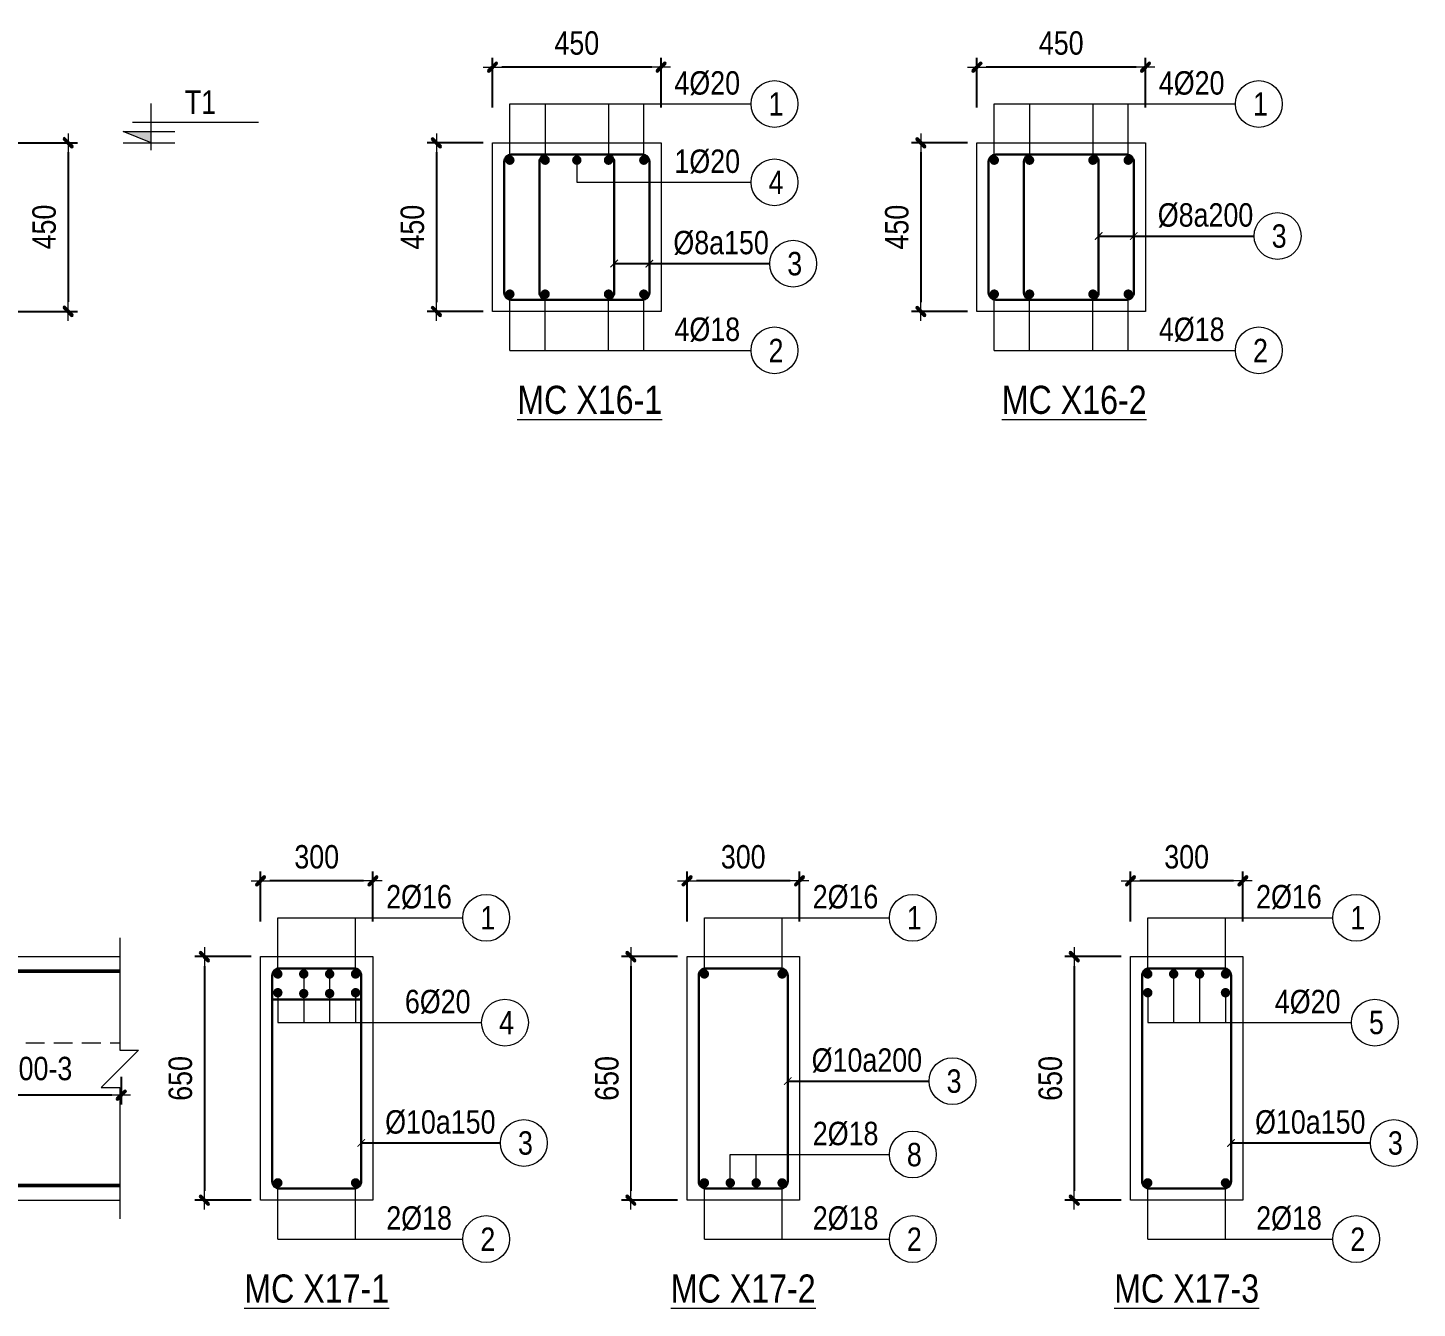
# Model space of a CAD drawing. Header units: millimetres. Extents: x 397144 to 8960116, y 345581 to 674207.
# Drawn here: x 4945950 to 4949658, y 652058 to 655475 of the extents above; entities that cross this region are included whole.
import ezdxf
from ezdxf.enums import TextEntityAlignment as Align

# ---------------------------------------------------------------- set-up
doc = ezdxf.new("R2010")
doc.units = ezdxf.units.MM
doc.header["$PDSIZE"] = -10
doc.linetypes.add('HIDDEN', pattern=[0.375, 0.25, -0.125])
doc.layers.get('0').update_dxf_attribs({"linetype": 'CONTINUOUS'})
doc.layers.get('Defpoints').update_dxf_attribs({"color": 12, "linetype": 'CONTINUOUS'})
for name, color, linetype, lineweight in [('CDAI', 8, 'CONTINUOUS', 30), ('CTHEP', 2, 'CONTINUOUS', 50), ('DBAO', 3, 'CONTINUOUS', 20), ('DGIONG', 4, 'CONTINUOUS', 13), ('KTH', 150, 'CONTINUOUS', 5), ('Net khuat', 8, 'HIDDEN', 13), ('STICK', 1, 'CONTINUOUS', 9), ('TEXT', 7, 'CONTINUOUS', 15)]:
    doc.layers.add(name, color=color, linetype=linetype, lineweight=lineweight)
doc.layers.add('HATCH', color=7, linetype='CONTINUOUS', lineweight=5, true_color=0x2491ff)
doc.styles.add('Star-HelCon', font='VHELVCN_0.TTF')
doc.styles.add('TTP-HelCon', font='VHELVCN_0.TTF')
doc.styles.add('VNI-HELVE-CONDENSE', font='VHELVCN_0.TTF')
doc.dimstyles.new('kc-25', dxfattribs={"dimtxt": 62.5, "dimasz": 20, "dimexe": 20, "dimexo": 50, "dimgap": 25, "dimtad": 3, "dimdec": 0, "dimzin": 0, "dimdsep": 46, "dimtxsty": 'VNI-HELVE-CONDENSE', "dimblk": 'DIM', "dimcen": 2.5, "dimclrd": 256, "dimclre": 154, "dimclrt": 7, "dimaunit": 1, "dimadec": 0, "dimazin": 0, "dimtfac": 1, "dimtdec": 0, "dimtix": 1, "dimtmove": 0, "dimatfit": 3, "dimldrblk": 'DOT', "dimfxl": 1, "dimtolj": 1, "dimtzin": 0, "dimarcsym": 0})
doc.dimstyles.new('TTP-25', dxfattribs={"dimscale": 25, "dimtxt": 2.5, "dimasz": 1, "dimexe": 1, "dimexo": 1, "dimgap": 0.09, "dimtad": 0, "dimdec": 4, "dimrnd": 5, "dimzin": 9, "dimdsep": 46, "dimtxsty": 'TTP-HelCon', "dimblk": 'Stick1', "dimcen": 0.09, "dimdle": 1.5, "dimclrd": 256, "dimclre": 256, "dimclrt": 7, "dimadec": 0, "dimazin": 0, "dimtfac": 1, "dimtdec": 4, "dimtmove": 0, "dimatfit": 3, "dimldrblk": '_ArchTick1', "dimfxl": 1, "dimtvp": 1, "dimtolj": 1, "dimtzin": 0, "dimarcsym": 0})

# ---------------------------------------------------------------- blocks, each defined once
blk = doc.blocks.new('CODE')
at = {"layer": 'DBAO'}
for p, q in [((-62.5, -20), (-62.5, 105)), ((-112.5, 55), (223.6, 55)), ((-62.5, 0), (-137.5, 30)), ((-137.5, 30), (0, 30)), ((-137.5, 0), (0, 0))]:
    blk.add_line(p, q, dxfattribs=at)
at = {"layer": 'HATCH', "color": 1}
blk.add_solid([(-62.5, 0), (-137.5, 30), (-62.5, 30)], dxfattribs=at)
blk = doc.blocks.new('Stick1')
at = {"layer": 'STICK'}
h = blk.add_hatch(color=256, dxfattribs=at)
edge = h.paths.add_edge_path()
edge.add_line((0.3, 0.5), (-0.5, -0.3))
edge.add_arc((-0.4, -0.4), 0.141, 135, 315)
edge.add_line((-0.3, -0.5), (0.5, 0.3))
edge.add_arc((0.4, 0.4), 0.141, 315, 495)
blk.add_line((1, 0), (-1, 0), dxfattribs=at)
blk.add_lwpolyline([(0.3, 0.5), (-0.5, -0.3, 1), (-0.3, -0.5), (0.5, 0.3, 1), (0.3, 0.5, 1)], format="xyb", dxfattribs=at)
blk = doc.blocks.new('*D87')
at = {"layer": 'Defpoints', "color": 0, "transparency": 16777216}
for p in [(4945619.4, 652700.6), (4946199.4, 652700.6), (4945619.4, 652626.6)]:
    blk.add_point(p, dxfattribs=at)
at = {"layer": 'KTH', "lineweight": -2, "transparency": 16777216}
for p, q in [((4945619.4, 652675.6), (4945619.4, 652601.6)), ((4946199.4, 652675.6), (4946199.4, 652601.6)), ((4946174.4, 652626.6), (4945644.4, 652626.6))]:
    blk.add_line(p, q, dxfattribs=at)
at = {"layer": 'KTH', "lineweight": -2, "transparency": 16777216, "xscale": 25, "yscale": 25, "zscale": 25, "rotation": 180}
blk.add_blockref('Stick1', (4945619.4, 652626.6), dxfattribs=at)
at = {"layer": 'KTH', "lineweight": -2, "transparency": 16777216, "xscale": 25, "yscale": 25, "zscale": 25}
blk.add_blockref('Stick1', (4946199.4, 652626.6), dxfattribs=at)
at = {"layer": 'KTH', "color": 7, "transparency": 16777216, "insert": (4945909.4, 652696.5), "char_height": 62.5, "attachment_point": 5, "style": 'TTP-HelCon'}
blk.add_mtext('\\A1;Þ8a200-3', dxfattribs=at)
blk = doc.blocks.new('_ArchTick1')
at = {"color": 0, "const_width": 3.81}
blk.add_lwpolyline([(-12.7, -12.7), (12.7, 12.7)], dxfattribs=at)
blk = doc.blocks.new('*D88')
at = {"layer": 'Defpoints', "color": 0, "ltscale": 500, "transparency": 16777216}
for p in [(4946571, 653198.5), (4946571, 653065.2), (4946871, 653065.2)]:
    blk.add_point(p, dxfattribs=at)
at = {"layer": 'KTH', "lineweight": -2, "ltscale": 500, "transparency": 16777216}
for p, q in [((4946571, 653090.2), (4946571, 653223.5)), ((4946871, 653090.2), (4946871, 653223.5)), ((4946846, 653198.5), (4946596, 653198.5))]:
    blk.add_line(p, q, dxfattribs=at)
at = {"layer": 'KTH', "lineweight": -2, "ltscale": 500, "transparency": 16777216, "xscale": 25, "yscale": 25, "zscale": 25, "rotation": 180}
blk.add_blockref('Stick1', (4946571, 653198.5), dxfattribs=at)
at = {"layer": 'KTH', "lineweight": -2, "ltscale": 500, "transparency": 16777216, "xscale": 25, "yscale": 25, "zscale": 25}
blk.add_blockref('Stick1', (4946871, 653198.5), dxfattribs=at)
at = {"layer": 'KTH', "color": 7, "ltscale": 500, "transparency": 16777216, "insert": (4946721, 653262.3), "char_height": 62.5, "attachment_point": 5, "style": 'TTP-HelCon'}
blk.add_mtext('\\A1;300', dxfattribs=at)
blk = doc.blocks.new('*D89')
at = {"layer": 'Defpoints', "color": 0, "ltscale": 500, "transparency": 16777216}
for p in [(4946571, 652996.2), (4946421.1, 652346.2), (4946571, 652346.2)]:
    blk.add_point(p, dxfattribs=at)
at = {"layer": 'KTH', "lineweight": -2, "ltscale": 500, "transparency": 16777216}
for p, q in [((4946546, 652996.2), (4946396.1, 652996.2)), ((4946421.1, 652971.2), (4946421.1, 652371.2)), ((4946546, 652346.2), (4946396.1, 652346.2))]:
    blk.add_line(p, q, dxfattribs=at)
at = {"layer": 'KTH', "lineweight": -2, "ltscale": 500, "transparency": 16777216, "xscale": 25, "yscale": 25, "zscale": 25}
for p, rotation in [((4946421.1, 652996.2), 90), ((4946421.1, 652346.2), 270)]:
    blk.add_blockref('Stick1', p, dxfattribs=dict(at, rotation=rotation))
at = {"layer": 'KTH', "color": 7, "ltscale": 500, "transparency": 16777216, "insert": (4946357.3, 652671.2), "char_height": 62.5, "attachment_point": 5, "rotation": 90, "style": 'TTP-HelCon'}
blk.add_mtext('\\A1;650', dxfattribs=at)
blk = doc.blocks.new('DIM')
h = blk.add_hatch(color=1)
h.paths.add_polyline_path([(0.49, 0.29, 1), (0.29, 0.49), (-0.19, 0), (0.19, 0)])
h.paths.add_polyline_path([(0.19, 0), (-0.19, 0), (-0.49, -0.29, 1), (-0.29, -0.49)])
at = {"color": 9}
for p, q in [((-0.19, 0), (-1.5, 0)), ((0.19, 0), (1.5, 0))]:
    blk.add_line(p, q, dxfattribs=at)
at = {"color": 1}
for p, q in [((-0.49, -0.29), (0.29, 0.49)), ((-0.29, -0.49), (0.49, 0.29)), ((-0.19, 0), (0.19, 0))]:
    blk.add_line(p, q, dxfattribs=at)
blk.add_arc((-0.39, -0.39), 0.138, 135, 315, dxfattribs=at)
blk = doc.blocks.new('*D92')
at = {"layer": 'Defpoints', "color": 0, "ltscale": 500, "transparency": 16777216}
for p in [(4947190.3, 655370.4), (4947190.3, 655237.2), (4947640.3, 655237.2)]:
    blk.add_point(p, dxfattribs=at)
at = {"layer": 'KTH', "lineweight": -2, "ltscale": 500, "transparency": 16777216}
for p, q in [((4947190.3, 655262.2), (4947190.3, 655395.4)), ((4947615.3, 655370.4), (4947215.3, 655370.4)), ((4947640.3, 655262.2), (4947640.3, 655395.4))]:
    blk.add_line(p, q, dxfattribs=at)
at = {"layer": 'KTH', "lineweight": -2, "ltscale": 500, "transparency": 16777216, "xscale": 25, "yscale": 25, "zscale": 25, "rotation": 180}
blk.add_blockref('Stick1', (4947190.3, 655370.4), dxfattribs=at)
at = {"layer": 'KTH', "lineweight": -2, "ltscale": 500, "transparency": 16777216, "xscale": 25, "yscale": 25, "zscale": 25}
blk.add_blockref('Stick1', (4947640.3, 655370.4), dxfattribs=at)
at = {"layer": 'KTH', "color": 7, "ltscale": 500, "transparency": 16777216, "insert": (4947415.3, 655434.3), "char_height": 62.5, "attachment_point": 5, "style": 'TTP-HelCon'}
blk.add_mtext('\\A1;450', dxfattribs=at)
blk = doc.blocks.new('*D93')
at = {"layer": 'Defpoints', "color": 0, "ltscale": 500, "transparency": 16777216}
for p in [(4947190.3, 655168.2), (4947040.4, 654718.2), (4947190.3, 654718.2)]:
    blk.add_point(p, dxfattribs=at)
at = {"layer": 'KTH', "lineweight": -2, "ltscale": 500, "transparency": 16777216}
for p, q in [((4947165.3, 655168.2), (4947015.4, 655168.2)), ((4947040.4, 655143.2), (4947040.4, 654743.2)), ((4947165.3, 654718.2), (4947015.4, 654718.2))]:
    blk.add_line(p, q, dxfattribs=at)
at = {"layer": 'KTH', "lineweight": -2, "ltscale": 500, "transparency": 16777216, "xscale": 25, "yscale": 25, "zscale": 25}
for p, rotation in [((4947040.4, 655168.2), 90), ((4947040.4, 654718.2), 270)]:
    blk.add_blockref('Stick1', p, dxfattribs=dict(at, rotation=rotation))
at = {"layer": 'KTH', "color": 7, "ltscale": 500, "transparency": 16777216, "insert": (4946976.6, 654943.2), "char_height": 62.5, "attachment_point": 5, "rotation": 90, "style": 'TTP-HelCon'}
blk.add_mtext('\\A1;450', dxfattribs=at)
blk = doc.blocks.new('*D739')
at = {"layer": 'Defpoints', "color": 0, "ltscale": 500, "transparency": 16777216}
for p in [(4947709.4, 653198.5), (4947709.4, 653065.2), (4948009.4, 653065.2)]:
    blk.add_point(p, dxfattribs=at)
at = {"layer": 'KTH', "lineweight": -2, "ltscale": 500, "transparency": 16777216}
for p, q in [((4947709.4, 653090.2), (4947709.4, 653223.5)), ((4948009.4, 653090.2), (4948009.4, 653223.5)), ((4947984.4, 653198.5), (4947734.4, 653198.5))]:
    blk.add_line(p, q, dxfattribs=at)
at = {"layer": 'KTH', "lineweight": -2, "ltscale": 500, "transparency": 16777216, "xscale": 25, "yscale": 25, "zscale": 25, "rotation": 180}
blk.add_blockref('Stick1', (4947709.4, 653198.5), dxfattribs=at)
at = {"layer": 'KTH', "lineweight": -2, "ltscale": 500, "transparency": 16777216, "xscale": 25, "yscale": 25, "zscale": 25}
blk.add_blockref('Stick1', (4948009.4, 653198.5), dxfattribs=at)
at = {"layer": 'KTH', "color": 7, "ltscale": 500, "transparency": 16777216, "insert": (4947859.4, 653262.3), "char_height": 62.5, "attachment_point": 5, "style": 'TTP-HelCon'}
blk.add_mtext('\\A1;300', dxfattribs=at)
blk = doc.blocks.new('*D740')
at = {"layer": 'Defpoints', "color": 0, "ltscale": 500, "transparency": 16777216}
for p in [(4947709.4, 652996.2), (4947559.6, 652346.2), (4947709.4, 652346.2)]:
    blk.add_point(p, dxfattribs=at)
at = {"layer": 'KTH', "lineweight": -2, "ltscale": 500, "transparency": 16777216}
for p, q in [((4947684.4, 652996.2), (4947534.6, 652996.2)), ((4947559.6, 652971.2), (4947559.6, 652371.2)), ((4947684.4, 652346.2), (4947534.6, 652346.2))]:
    blk.add_line(p, q, dxfattribs=at)
at = {"layer": 'KTH', "lineweight": -2, "ltscale": 500, "transparency": 16777216, "xscale": 25, "yscale": 25, "zscale": 25}
for p, rotation in [((4947559.6, 652996.2), 90), ((4947559.6, 652346.2), 270)]:
    blk.add_blockref('Stick1', p, dxfattribs=dict(at, rotation=rotation))
at = {"layer": 'KTH', "color": 7, "ltscale": 500, "transparency": 16777216, "insert": (4947495.8, 652671.2), "char_height": 62.5, "attachment_point": 5, "rotation": 90, "style": 'TTP-HelCon'}
blk.add_mtext('\\A1;650', dxfattribs=at)
blk = doc.blocks.new('*D741')
at = {"layer": 'Defpoints', "color": 0, "ltscale": 500, "transparency": 16777216}
for p in [(4948892.9, 653198.5), (4948892.9, 653065.2), (4949192.9, 653065.2)]:
    blk.add_point(p, dxfattribs=at)
at = {"layer": 'KTH', "lineweight": -2, "ltscale": 500, "transparency": 16777216}
for p, q in [((4948892.9, 653090.2), (4948892.9, 653223.5)), ((4949192.9, 653090.2), (4949192.9, 653223.5)), ((4949167.9, 653198.5), (4948917.9, 653198.5))]:
    blk.add_line(p, q, dxfattribs=at)
at = {"layer": 'KTH', "lineweight": -2, "ltscale": 500, "transparency": 16777216, "xscale": 25, "yscale": 25, "zscale": 25, "rotation": 180}
blk.add_blockref('Stick1', (4948892.9, 653198.5), dxfattribs=at)
at = {"layer": 'KTH', "lineweight": -2, "ltscale": 500, "transparency": 16777216, "xscale": 25, "yscale": 25, "zscale": 25}
blk.add_blockref('Stick1', (4949192.9, 653198.5), dxfattribs=at)
at = {"layer": 'KTH', "color": 7, "ltscale": 500, "transparency": 16777216, "insert": (4949042.9, 653262.3), "char_height": 62.5, "attachment_point": 5, "style": 'TTP-HelCon'}
blk.add_mtext('\\A1;300', dxfattribs=at)
blk = doc.blocks.new('*D742')
at = {"layer": 'Defpoints', "color": 0, "ltscale": 500, "transparency": 16777216}
for p in [(4948892.9, 652996.2), (4948743, 652346.2), (4948892.9, 652346.2)]:
    blk.add_point(p, dxfattribs=at)
at = {"layer": 'KTH', "lineweight": -2, "ltscale": 500, "transparency": 16777216}
for p, q in [((4948867.9, 652996.2), (4948718, 652996.2)), ((4948743, 652971.2), (4948743, 652371.2)), ((4948867.9, 652346.2), (4948718, 652346.2))]:
    blk.add_line(p, q, dxfattribs=at)
at = {"layer": 'KTH', "lineweight": -2, "ltscale": 500, "transparency": 16777216, "xscale": 25, "yscale": 25, "zscale": 25}
for p, rotation in [((4948743, 652996.2), 90), ((4948743, 652346.2), 270)]:
    blk.add_blockref('Stick1', p, dxfattribs=dict(at, rotation=rotation))
at = {"layer": 'KTH', "color": 7, "ltscale": 500, "transparency": 16777216, "insert": (4948679.2, 652671.2), "char_height": 62.5, "attachment_point": 5, "rotation": 90, "style": 'TTP-HelCon'}
blk.add_mtext('\\A1;650', dxfattribs=at)
blk = doc.blocks.new('*D743')
at = {"layer": 'Defpoints', "color": 0, "ltscale": 500, "transparency": 16777216}
for p in [(4948483.2, 655370.4), (4948483.2, 655237.2), (4948933.2, 655237.2)]:
    blk.add_point(p, dxfattribs=at)
at = {"layer": 'KTH', "lineweight": -2, "ltscale": 500, "transparency": 16777216}
for p, q in [((4948483.2, 655262.2), (4948483.2, 655395.4)), ((4948908.2, 655370.4), (4948508.2, 655370.4)), ((4948933.2, 655262.2), (4948933.2, 655395.4))]:
    blk.add_line(p, q, dxfattribs=at)
at = {"layer": 'KTH', "lineweight": -2, "ltscale": 500, "transparency": 16777216, "xscale": 25, "yscale": 25, "zscale": 25, "rotation": 180}
blk.add_blockref('Stick1', (4948483.2, 655370.4), dxfattribs=at)
at = {"layer": 'KTH', "lineweight": -2, "ltscale": 500, "transparency": 16777216, "xscale": 25, "yscale": 25, "zscale": 25}
blk.add_blockref('Stick1', (4948933.2, 655370.4), dxfattribs=at)
at = {"layer": 'KTH', "color": 7, "ltscale": 500, "transparency": 16777216, "insert": (4948708.2, 655434.3), "char_height": 62.5, "attachment_point": 5, "style": 'TTP-HelCon'}
blk.add_mtext('\\A1;450', dxfattribs=at)
blk = doc.blocks.new('*D744')
at = {"layer": 'Defpoints', "color": 0, "ltscale": 500, "transparency": 16777216}
for p in [(4948483.2, 655168.2), (4948333.4, 654718.2), (4948483.2, 654718.2)]:
    blk.add_point(p, dxfattribs=at)
at = {"layer": 'KTH', "lineweight": -2, "ltscale": 500, "transparency": 16777216}
for p, q in [((4948458.2, 655168.2), (4948308.4, 655168.2)), ((4948333.4, 655143.2), (4948333.4, 654743.2)), ((4948458.2, 654718.2), (4948308.4, 654718.2))]:
    blk.add_line(p, q, dxfattribs=at)
at = {"layer": 'KTH', "lineweight": -2, "ltscale": 500, "transparency": 16777216, "xscale": 25, "yscale": 25, "zscale": 25}
for p, rotation in [((4948333.4, 655168.2), 90), ((4948333.4, 654718.2), 270)]:
    blk.add_blockref('Stick1', p, dxfattribs=dict(at, rotation=rotation))
at = {"layer": 'KTH', "color": 7, "ltscale": 500, "transparency": 16777216, "insert": (4948269.6, 654943.2), "char_height": 62.5, "attachment_point": 5, "rotation": 90, "style": 'TTP-HelCon'}
blk.add_mtext('\\A1;450', dxfattribs=at)
blk = doc.blocks.new('*D1905')
at = {"layer": 'Defpoints', "color": 0, "transparency": 16777216}
for p in [(4945807.5, 655168.5), (4945807.5, 654718.5), (4946057.5, 654718.5)]:
    blk.add_point(p, dxfattribs=at)
at = {"layer": 'KTH', "lineweight": -2, "transparency": 16777216}
for p, q in [((4945832.5, 655168.5), (4946082.5, 655168.5)), ((4946057.5, 655143.5), (4946057.5, 654743.5)), ((4945832.5, 654718.5), (4946082.5, 654718.5))]:
    blk.add_line(p, q, dxfattribs=at)
at = {"layer": 'KTH', "lineweight": -2, "transparency": 16777216, "xscale": 25, "yscale": 25, "zscale": 25}
for p, rotation in [((4946057.5, 655168.5), 90), ((4946057.5, 654718.5), 270)]:
    blk.add_blockref('Stick1', p, dxfattribs=dict(at, rotation=rotation))
at = {"layer": 'KTH', "color": 7, "transparency": 16777216, "insert": (4945993.7, 654943.5), "char_height": 62.5, "attachment_point": 5, "rotation": 90, "style": 'TTP-HelCon'}
blk.add_mtext('\\A1;450', dxfattribs=at)

msp = doc.modelspace()

# ---------------------------------------------------------------- linework, layer by layer
at = {"layer": 'CDAI'}
msp.add_line((4946602.22779, 652881.79621), (4946839.72779, 652881.79621), dxfattribs=at)
for points in [[(4947240.27497, 655136.92209), (4947590.27497, 655136.92209, -0.4142135624), (4947609.02497, 655118.17209), (4947609.02497, 654768.17209, -0.4142135624), (4947590.27497, 654749.42209), (4947240.27497, 654749.42209, -0.4142135624), (4947221.52497, 654768.17209), (4947221.52497, 655118.17209, -0.4142135624)], [(4947334.44164, 655136.92209), (4947496.1083, 655136.92209, -0.4142135624), (4947514.8583, 655118.17209), (4947514.8583, 654768.17209, -0.4142135624), (4947496.1083, 654749.42209), (4947334.44164, 654749.42209, -0.4142135624), (4947315.69164, 654768.17209), (4947315.69164, 655118.17209, -0.4142135624)], [(4948533.22996, 655136.92209), (4948883.22996, 655136.92209, -0.4142135624), (4948901.97996, 655118.17209), (4948901.97996, 654768.17209, -0.4142135624), (4948883.22996, 654749.42209), (4948533.22996, 654749.42209, -0.4142135624), (4948514.47996, 654768.17209), (4948514.47996, 655118.17209, -0.4142135624)], [(4948627.39663, 655136.92209), (4948789.06329, 655136.92209, -0.4142135624), (4948807.81329, 655118.17209), (4948807.81329, 654768.17209, -0.4142135624), (4948789.06329, 654749.42209), (4948627.39663, 654749.42209, -0.4142135624), (4948608.64663, 654768.17209), (4948608.64663, 655118.17209, -0.4142135624)], [(4946620.97779, 652964.97974), (4946820.97779, 652964.97974, -0.4142135624), (4946839.72779, 652946.22974), (4946839.72779, 652396.22974, -0.4142135624), (4946820.97779, 652377.47974), (4946620.97779, 652377.47974, -0.4142135624), (4946602.22779, 652396.22974), (4946602.22779, 652946.22974, -0.4142135624)], [(4947759.4265, 652964.97974), (4947959.4265, 652964.97974, -0.4142135624), (4947978.1765, 652946.22974), (4947978.1765, 652396.22974, -0.4142135624), (4947959.4265, 652377.47974), (4947759.4265, 652377.47974, -0.4142135624), (4947740.6765, 652396.22974), (4947740.6765, 652946.22974, -0.4142135624)], [(4948942.86071, 652964.97974), (4949142.86071, 652964.97974, -0.4142135624), (4949161.61071, 652946.22974), (4949161.61071, 652396.22974, -0.4142135624), (4949142.86071, 652377.47974), (4948942.86071, 652377.47974, -0.4142135624), (4948924.11071, 652396.22974), (4948924.11071, 652946.22974, -0.4142135624)]]:
    msp.add_lwpolyline(points, format="xyb", close=True, dxfattribs=at)
at = {"layer": 'CTHEP', "const_width": 12.5}
for points in [[(4947230.27497, 655121.92209, 1), (4947242.77497, 655121.92209, 1)], [(4947324.44164, 655121.92209, 1), (4947336.94164, 655121.92209, 1)], [(4947409.02497, 655121.92209, 1), (4947421.52497, 655121.92209, 1)], [(4947493.6083, 655121.92209, 1), (4947506.1083, 655121.92209, 1)], [(4947587.77497, 655121.92209, 1), (4947600.27497, 655121.92209, 1)], [(4948523.22996, 655121.92209, 1), (4948535.72996, 655121.92209, 1)], [(4948617.39663, 655121.92209, 1), (4948629.89663, 655121.92209, 1)], [(4948786.56329, 655121.92209, 1), (4948799.06329, 655121.92209, 1)], [(4948880.72996, 655121.92209, 1), (4948893.22996, 655121.92209, 1)], [(4947230.27497, 654764.42209, 1), (4947242.77497, 654764.42209, 1)], [(4947324.44164, 654764.42209, -1), (4947336.94164, 654764.42209, -1)], [(4947493.6083, 654764.42209, -1), (4947506.1083, 654764.42209, -1)], [(4947587.77497, 654764.42209, 1), (4947600.27497, 654764.42209, 1)], [(4948523.22996, 654764.42209, 1), (4948535.72996, 654764.42209, 1)], [(4948617.39663, 654764.42209, -1), (4948629.89663, 654764.42209, -1)], [(4948786.56329, 654764.42209, -1), (4948799.06329, 654764.42209, -1)], [(4948880.72996, 654764.42209, 1), (4948893.22996, 654764.42209, 1)], [(4946610.97779, 652949.97974, 1), (4946623.47779, 652949.97974, 1)], [(4946680.14445, 652949.97974, 1), (4946692.64445, 652949.97974, 1)], [(4946749.31112, 652949.97974, 1), (4946761.81112, 652949.97974, 1)], [(4946818.47779, 652949.97974, 1), (4946830.97779, 652949.97974, 1)], [(4947749.4265, 652949.97974, 1), (4947761.9265, 652949.97974, 1)], [(4947956.9265, 652949.97974, 1), (4947969.4265, 652949.97974, 1)], [(4948932.86071, 652949.97974, 1), (4948945.36071, 652949.97974, 1)], [(4949002.02737, 652949.97974, 1), (4949014.52737, 652949.97974, 1)], [(4949071.19404, 652949.97974, 1), (4949083.69404, 652949.97974, 1)], [(4949140.36071, 652949.97974, 1), (4949152.86071, 652949.97974, 1)], [(4946610.97779, 652899.97974, 1), (4946623.47779, 652899.97974, 1)], [(4946680.14445, 652897.80125, 1), (4946692.64445, 652897.80125, 1)], [(4946749.31112, 652897.80125, 1), (4946761.81112, 652897.80125, 1)], [(4946818.47779, 652899.97974, 1), (4946830.97779, 652899.97974, 1)], [(4948932.86071, 652899.97974, 1), (4948945.36071, 652899.97974, 1)], [(4949140.36071, 652899.97974, 1), (4949152.86071, 652899.97974, 1)], [(4946610.97779, 652392.47974, 1), (4946623.47779, 652392.47974, 1)], [(4946818.47779, 652392.47974, 1), (4946830.97779, 652392.47974, 1)], [(4947749.4265, 652392.47974, 1), (4947761.9265, 652392.47974, 1)], [(4947818.59317, 652392.47974, 1), (4947831.09317, 652392.47974, 1)], [(4947887.75984, 652392.47974, 1), (4947900.25984, 652392.47974, 1)], [(4947956.9265, 652392.47974, 1), (4947969.4265, 652392.47974, 1)], [(4948932.86071, 652392.47974, 1), (4948945.36071, 652392.47974, 1)], [(4949140.36071, 652392.47974, 1), (4949152.86071, 652392.47974, 1)]]:
    msp.add_lwpolyline(points, format="xyb", close=True, dxfattribs=at)
at = {"layer": 'CTHEP'}
for points in [[(4946195.37674, 652957.56825), (4935769.37674, 652957.56825)], [(4935770.78309, 652385.56825), (4946195.37674, 652385.56825)]]:
    msp.add_lwpolyline(points, dxfattribs=at)
at = {"layer": 'DBAO', "flags": 128}
for points in [[(4947190.27497, 655168.17209), (4947640.27497, 655168.17209)], [(4947640.27497, 655168.17209), (4947640.27497, 654718.17209), (4947190.27497, 654718.17209), (4947190.27497, 655168.17209)], [(4948483.22996, 655168.17209), (4948933.22996, 655168.17209)], [(4948933.22996, 655168.17209), (4948933.22996, 654718.17209), (4948483.22996, 654718.17209), (4948483.22996, 655168.17209)], [(4946570.97779, 652996.22974), (4946870.97779, 652996.22974)], [(4946870.97779, 652996.22974), (4946870.97779, 652346.22974), (4946570.97779, 652346.22974), (4946570.97779, 652996.22974)], [(4947709.4265, 652996.22974), (4948009.4265, 652996.22974)], [(4948009.4265, 652996.22974), (4948009.4265, 652346.22974), (4947709.4265, 652346.22974), (4947709.4265, 652996.22974)], [(4948892.86071, 652996.22974), (4949192.86071, 652996.22974)], [(4949192.86071, 652996.22974), (4949192.86071, 652346.22974), (4948892.86071, 652346.22974), (4948892.86071, 652996.22974)]]:
    msp.add_lwpolyline(points, dxfattribs=at)
at = {"layer": 'DBAO'}
for points in [[(4944469.37674, 652996.56825), (4946195.37674, 652996.56825)], [(4944469.37674, 652346.56825), (4946195.37674, 652346.56825)]]:
    msp.add_lwpolyline(points, dxfattribs=at)
at = {"layer": 'DGIONG'}
for p, q in [((4947236.52497, 655121.92209), (4947236.52497, 655271.92209)), ((4947236.52497, 655271.92209), (4947880.27497, 655271.92209)), ((4947330.69164, 655271.92209), (4947330.69164, 655128.17209)), ((4947499.8583, 655271.92209), (4947499.8583, 655128.17209)), ((4947594.02497, 655121.92209), (4947594.02497, 655271.92209)), ((4948529.47996, 655121.92209), (4948529.47996, 655271.92209)), ((4948529.47996, 655271.92209), (4949173.22996, 655271.92209)), ((4948623.64663, 655271.92209), (4948623.64663, 655128.17209)), ((4948792.81329, 655271.92209), (4948792.81329, 655128.17209)), ((4948886.97996, 655121.92209), (4948886.97996, 655271.92209)), ((4947415.27497, 655121.92209), (4947415.27497, 655062.93934)), ((4947415.27497, 655062.93934), (4947880.27497, 655062.93934)), ((4947236.52497, 654614.42209), (4947236.52497, 654764.42209)), ((4947330.69164, 654614.42209), (4947330.69164, 654758.17209)), ((4947499.8583, 654614.42209), (4947499.8583, 654758.17209)), ((4947594.02497, 654614.42209), (4947594.02497, 654764.42209)), ((4948529.47996, 654614.42209), (4948529.47996, 654764.42209)), ((4948623.64663, 654614.42209), (4948623.64663, 654758.17209)), ((4948792.81329, 654614.42209), (4948792.81329, 654758.17209)), ((4948886.97996, 654614.42209), (4948886.97996, 654764.42209)), ((4947236.52497, 654614.42209), (4947880.27497, 654614.42209)), ((4948529.47996, 654614.42209), (4949173.22996, 654614.42209)), ((4946617.22779, 652949.97974), (4946617.22779, 653099.97974)), ((4946617.22779, 653099.97974), (4947110.97779, 653099.97974)), ((4946824.72779, 652949.97974), (4946824.72779, 653099.97974)), ((4947755.6765, 652949.97974), (4947755.6765, 653099.97974)), ((4947755.6765, 653099.97974), (4948249.4265, 653099.97974)), ((4947963.1765, 652949.97974), (4947963.1765, 653099.97974)), ((4948939.11071, 652949.97974), (4948939.11071, 653099.97974)), ((4948939.11071, 653099.97974), (4949432.86071, 653099.97974)), ((4949146.61071, 652949.97974), (4949146.61071, 653099.97974)), ((4946686.39445, 652949.97974), (4946686.39445, 652820.16877)), ((4946755.56112, 652949.97974), (4946755.56112, 652820.16877)), ((4949008.27737, 652949.97974), (4949008.27737, 652820.16877)), ((4949077.44404, 652949.97974), (4949077.44404, 652820.16877)), ((4946617.22779, 652899.97974), (4946617.22779, 652820.16877)), ((4946824.72779, 652899.97974), (4946824.72779, 652820.16877)), ((4948939.11071, 652899.97974), (4948939.11071, 652820.16877)), ((4949146.61071, 652899.97974), (4949146.61071, 652820.16877)), ((4946617.22779, 652820.16877), (4947160.97779, 652820.16877)), ((4948939.11071, 652820.16877), (4949482.86071, 652820.16877)), ((4947824.84317, 652467.99498), (4948249.4265, 652467.99498)), ((4947824.84317, 652392.47974), (4947824.84317, 652467.99498)), ((4947894.00984, 652392.47974), (4947894.00984, 652467.99498)), ((4946617.22779, 652242.47974), (4946617.22779, 652392.47974)), ((4946824.72779, 652242.47974), (4946824.72779, 652392.47974)), ((4947755.6765, 652242.47974), (4947755.6765, 652392.47974)), ((4947963.1765, 652242.47974), (4947963.1765, 652392.47974)), ((4948939.11071, 652242.47974), (4948939.11071, 652392.47974)), ((4949146.61071, 652242.47974), (4949146.61071, 652392.47974)), ((4946617.22779, 652242.47974), (4947110.97779, 652242.47974)), ((4947755.6765, 652242.47974), (4948249.4265, 652242.47974)), ((4948939.11071, 652242.47974), (4949432.86071, 652242.47974))]:
    msp.add_line(p, q, dxfattribs=at)
msp.add_lwpolyline([(4946195.37674, 653046.56825), (4946195.37674, 652746.56825), (4946245.37674, 652746.56825), (4946145.37674, 652646.56825), (4946195.37674, 652646.56825), (4946195.37674, 652296.56825)], dxfattribs=at)
for centre in [(4947942.77497, 655271.92209), (4949235.72996, 655271.92209), (4947942.77497, 655062.93934), (4949285.69198, 654919.52413), (4947992.73699, 654845.85269), (4947942.77497, 654614.42209), (4949235.72996, 654614.42209), (4947173.47779, 653099.97974), (4948311.9265, 653099.97974), (4949495.36071, 653099.97974), (4947223.47779, 652820.16877), (4949545.36071, 652820.16877), (4948418.0144, 652664.08178), (4947273.93444, 652498.96417), (4949595.81736, 652498.96417), (4948311.9265, 652467.99498), (4947173.47779, 652242.47974), (4948311.9265, 652242.47974), (4949495.36071, 652242.47974)]:
    msp.add_circle(centre, 62.5, dxfattribs=at)
at = {"layer": 'Net khuat', "ltscale": 200}
msp.add_lwpolyline([(4933869.37674, 652346.56825), (4933869.37674, 652346.56825), (4934169.37674, 652346.56825), (4934169.37674, 652766.56825), (4946195.37674, 652766.56825)], dxfattribs=at)

# ---------------------------------------------------------------- block references
at = {"layer": 'KTH', "linetype": 'Continuous'}
msp.add_blockref('CODE', (4946341.88085, 655168.51061), dxfattribs=at)

# ---------------------------------------------------------------- texts
at = {"layer": 'TEXT', "style": 'TTP-HelCon'}
for s, p in [('4Þ20', (4947675.7333, 655296.92209)), ('4Þ20', (4948968.68829, 655296.92209)), ('1Þ20', (4947675.7333, 655087.93934)), ('Þ8a200', (4948965.91417, 654944.52413)), ('Þ8a150', (4947672.95918, 654870.85269)), ('4Þ18', (4947675.99865, 654639.42209)), ('4Þ18', (4948968.95363, 654639.42209)), ('2Þ16', (4946906.43612, 653124.97974)), ('2Þ16', (4948044.88484, 653124.97974)), ('2Þ16', (4949228.31904, 653124.97974)), ('6Þ20', (4946956.43612, 652845.16877)), ('4Þ20', (4949278.31904, 652845.16877)), ('Þ10a200', (4948042.11071, 652689.08178)), ('Þ10a150', (4946903.662, 652523.96417)), ('Þ10a150', (4949225.54492, 652523.96417)), ('2Þ18', (4948045.15018, 652492.99498)), ('2Þ18', (4946906.70146, 652267.47974)), ('2Þ18', (4948045.15018, 652267.47974)), ('2Þ18', (4949228.58438, 652267.47974))]:
    msp.add_text(s, height=62.5, dxfattribs=at).set_placement(p)
msp.add_text('T1    ', height=62.5, dxfattribs=at).set_placement((4946532.11418, 655245.5056), align=Align.RIGHT)
at = {"layer": 'TEXT', "style": 'Star-HelCon'}
for s, p in [('1', (4947946.94164, 655271.92209)), ('1', (4949239.89663, 655271.92209)), ('4', (4947946.94164, 655062.93934)), ('3', (4949289.85864, 654919.52413)), ('3', (4947996.90366, 654845.85269)), ('2', (4947946.94164, 654614.42209)), ('2', (4949239.89663, 654614.42209)), ('1', (4947177.64445, 653099.97974)), ('1', (4948316.09317, 653099.97974)), ('1', (4949499.52737, 653099.97974)), ('4', (4947227.64445, 652820.16877)), ('5', (4949549.52737, 652820.16877)), ('3', (4948422.18107, 652664.08178)), ('3', (4947278.10111, 652498.96417)), ('3', (4949599.98403, 652498.96417)), ('8', (4948316.09317, 652467.99498)), ('2', (4947177.64445, 652242.47974)), ('2', (4948316.09317, 652242.47974)), ('2', (4949499.52737, 652242.47974))]:
    msp.add_text(s, height=62.5, dxfattribs=at).set_placement(p, align=Align.MIDDLE)
at = {"layer": 'TEXT', "style": 'TTP-HelCon'}
for s, p in [('%%UMC X16-1', (4947449.77067, 654444.87855)), ('%%UMC X16-2', (4948742.72565, 654444.87855)), ('%%UMC X17-1', (4946720.97779, 652072.9362)), ('%%UMC X17-2', (4947859.4265, 652072.9362)), ('%%UMC X17-3', (4949042.86071, 652072.9362))]:
    msp.add_text(s, height=75, dxfattribs=at).set_placement(p, align=Align.CENTER)

# ---------------------------------------------------------------- dimensions: what is measured, and where the dimension line sits
at = {"layer": 'KTH', "ltscale": 500}
for base, p1, p2, picture, middle in [((4947190.27497, 655370.42209), (4947640.27497, 655237.18404), (4947190.27497, 655237.18404), '*D92', (4947415.27497, 655434.25542)), ((4948483.22996, 655370.42209), (4948933.22996, 655237.18404), (4948483.22996, 655237.18404), '*D743', (4948708.22996, 655434.25542)), ((4946570.97779, 653198.47974), (4946870.97779, 653065.24168), (4946570.97779, 653065.24168), '*D88', (4946720.97779, 653262.31307)), ((4947709.4265, 653198.47974), (4948009.4265, 653065.24168), (4947709.4265, 653065.24168), '*D739', (4947859.4265, 653262.31307)), ((4948892.86071, 653198.47974), (4949192.86071, 653065.24168), (4948892.86071, 653065.24168), '*D741', (4949042.86071, 653262.31307))]:
    dim = msp.add_linear_dim(base=base, p1=p1, p2=p2, dimstyle='TTP-25', override={"dimtxsty": 'TTP-HelCon'}, dxfattribs=at)
    dim.commit()
    dim.dimension.update_dxf_attribs({"geometry": picture, "text_midpoint": middle})
at = {"layer": 'KTH'}
dim = msp.add_linear_dim(base=(4946057.50485, 654718.51061), p1=(4945807.50485, 655168.51061), p2=(4945807.50485, 654718.51061), angle=270, dimstyle='TTP-25', override={"dimtmove": 1}, dxfattribs=at)
dim.commit()
dim.dimension.update_dxf_attribs({"geometry": '*D1905', "text_midpoint": (4945993.67151, 654943.51061)})
at = {"layer": 'KTH', "ltscale": 500}
for base, p1, p2, picture, middle in [((4947040.44216, 654718.17209), (4947190.27497, 655168.17209), (4947190.27497, 654718.17209), '*D93', (4946976.60883, 654943.17209)), ((4948333.39715, 654718.17209), (4948483.22996, 655168.17209), (4948483.22996, 654718.17209), '*D744', (4948269.56381, 654943.17209)), ((4946421.14497, 652346.22974), (4946570.97779, 652996.22974), (4946570.97779, 652346.22974), '*D89', (4946357.31164, 652671.22974)), ((4947559.59369, 652346.22974), (4947709.4265, 652996.22974), (4947709.4265, 652346.22974), '*D740', (4947495.76036, 652671.22974)), ((4948743.02789, 652346.22974), (4948892.86071, 652996.22974), (4948892.86071, 652346.22974), '*D742', (4948679.19456, 652671.22974))]:
    dim = msp.add_linear_dim(base=base, p1=p1, p2=p2, angle=90, dimstyle='TTP-25', override={"dimtxsty": 'TTP-HelCon'}, dxfattribs=at)
    dim.commit()
    dim.dimension.update_dxf_attribs({"geometry": picture, "text_midpoint": middle})
at = {"layer": 'KTH'}
dim = msp.add_linear_dim(base=(4945619.37674, 652626.55507), p1=(4946199.36357, 652700.55508), p2=(4945619.37674, 652700.55508), angle=180, text='Þ8a200-3', dimstyle='TTP-25', override={"dimtmove": 1}, dxfattribs=at)
dim.commit()
dim.dimension.update_dxf_attribs({"geometry": '*D87', "text_midpoint": (4945909.37015, 652696.47174)})

# ---------------------------------------------------------------- leaders
at = {"layer": 'DGIONG'}
for points in [[(4948807.81329, 654919.52413), (4949154.02531, 654919.52413)], [(4948901.97996, 654919.52413), (4949223.19198, 654919.52413)], [(4947514.8583, 654845.85269), (4947861.07032, 654845.85269)], [(4947609.02497, 654845.85269), (4947930.23699, 654845.85269)], [(4947978.1765, 652664.08178), (4948355.5144, 652664.08178)], [(4946839.72779, 652498.96417), (4947211.43444, 652498.96417)], [(4949161.61071, 652498.96417), (4949533.31736, 652498.96417)]]:
    msp.add_leader(points, dimstyle='kc-25', override={"dimtad": 0, "dimldrblk": 'ArchTick', "dimfxl": 100, "dimarcsym": 1}, dxfattribs=at)

doc.saveas('drawing.dxf')
